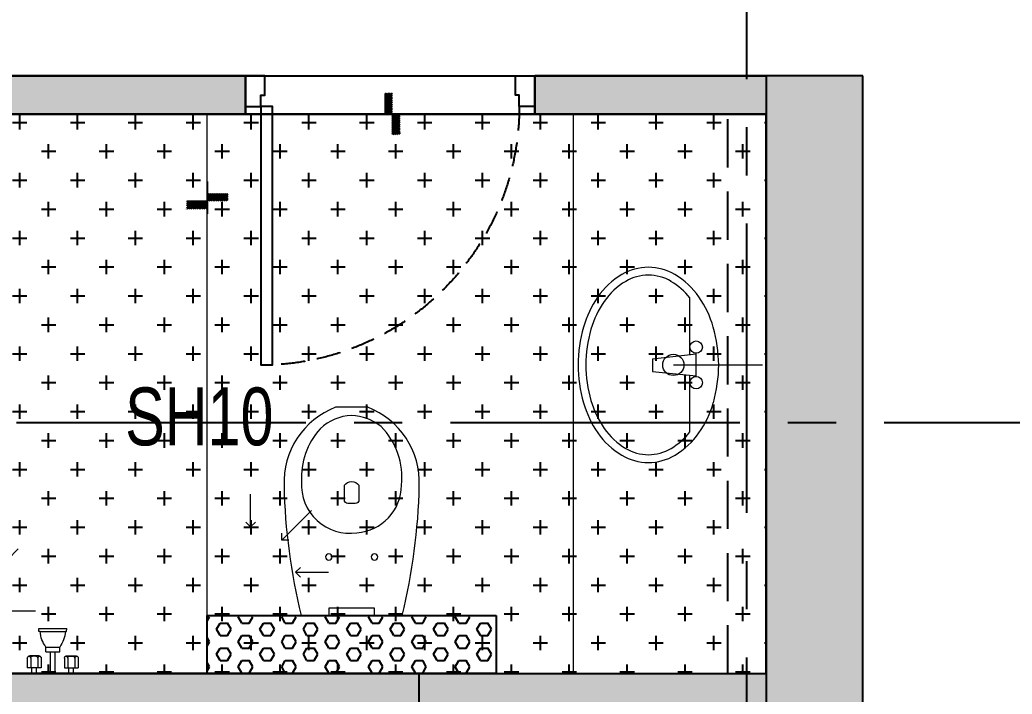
# Model space of a CAD drawing. Header units: millimetres. Extents: x 1066295 to 1300022, y -5734212 to -5454663.
# Drawn here: x 1199012 to 1201585, y -5710301 to -5708552 of the extents above; entities that cross this region are included whole.
import ezdxf

# ---------------------------------------------------------------- set-up
doc = ezdxf.new("R2010")
doc.units = ezdxf.units.MM
doc.header["$LTSCALE"] = 1000
doc.header["$MEASUREMENT"] = 0
for name, pattern in [('AUDIT_D_120904163729-0', [0]), ('T9_KEY PLAN(TYPICAL FLOOR)$0$2BHK-A - BACK$0$AUDIT_D_120904163729-0', [0]), ('T9_KEY PLAN(TYPICAL FLOOR)$0$2BHK-A - BACK$0$HIDDEN', [0.375, 0.25, -0.125]), ('T9_KEY PLAN(TYPICAL FLOOR)$0$T8_REFUGE COLUMNS$0$CENTER2', [1.125, 0.75, -0.125, 0.125, -0.125])]:
    doc.linetypes.add(name, pattern=pattern)
doc.layers.get('0').update_dxf_attribs({"linetype": 'AUDIT_D_120904163729-0'})
for name, color, linetype in [('T9_KEY PLAN(TYPICAL FLOOR)$0$2BHK-A - BACK$0$A-DOOR-FULL', 2, 'Continuous'), ('T9_KEY PLAN(TYPICAL FLOOR)$0$2BHK-A - BACK$0$A-HATCH -160', 251, 'T9_KEY PLAN(TYPICAL FLOOR)$0$2BHK-A - BACK$0$AUDIT_D_120904163729-0'), ('T9_KEY PLAN(TYPICAL FLOOR)$0$2BHK-A - BACK$0$a-tile drop', 3, 'Continuous'), ('T9_KEY PLAN(TYPICAL FLOOR)$0$2BHK-A - BACK$0$A-TOI SUNK 50MM', 8, 'Continuous'), ('T9_KEY PLAN(TYPICAL FLOOR)$0$2BHK-A - BACK$0$APT PLANS-typ$0$TILEDROP', 3, 'Continuous'), ('T9_KEY PLAN(TYPICAL FLOOR)$0$2BHK-A - BACK$0$LEDGE WALL', 5, 'Continuous'), ('T9_KEY PLAN(TYPICAL FLOOR)$0$T8_REFUGE COLUMNS$0$A-CENTERLINE', 193, 'T9_KEY PLAN(TYPICAL FLOOR)$0$T8_REFUGE COLUMNS$0$CENTER2'), ('T9_KEY PLAN(TYPICAL FLOOR)$0$T8_REFUGE COLUMNS$0$A-RCC COLS', 3, 'Continuous'), ('T9_KEY PLAN(TYPICAL FLOOR)$0$T8_TYPICAL COLUMNS$0$A-RCC COLS', 3, 'Continuous')]:
    doc.layers.add(name, color=color, linetype=linetype)
for name, color, linetype, lineweight in [('T9_KEY PLAN(TYPICAL FLOOR)$0$2BHK-A - BACK$0$a-TOI-fixtures', 251, 'Continuous', 0), ('T9_KEY PLAN(TYPICAL FLOOR)$0$2BHK-A - BACK$0$A-WALL- 160', 6, 'Continuous', 30), ('T9_KEY PLAN(TYPICAL FLOOR)$0$T8(T9 IS SIMILAR) - DIMENSION & TEXTING$0$T8 - TYPICAL FLOOR CORE$0$a-Text', 4, 'Continuous', 0), ('T9_KEY PLAN(TYPICAL FLOOR)$0$T8(T9 IS SIMILAR)$0$D&W', 8, 'Continuous', 25)]:
    doc.layers.add(name, color=color, linetype=linetype, lineweight=lineweight)
doc.layers.add('T9_KEY PLAN(TYPICAL FLOOR)$0$T8_REFUGE COLUMNS$0$COL-HATCH', color=7, linetype='Continuous', lineweight=25, true_color=0xa3a3a3)
doc.layers.add('T9_KEY PLAN(TYPICAL FLOOR)$0$T8_TYPICAL COLUMNS$0$$0$COL-HATCH', color=7, linetype='Continuous', lineweight=25, true_color=0xa3a3a3)
doc.styles.add('T9_KEY PLAN(TYPICAL FLOOR)$0$2BHK-A - BACK$0$Romans 1', font='romans.shx', dxfattribs={"height": 100})
doc.styles.add('T9_KEY PLAN(TYPICAL FLOOR)$0$T8(T9 IS SIMILAR) - DIMENSION & TEXTING$0$T8 - TYPICAL FLOOR CORE$0$ARIAL ARROW', font='swisscl.ttf')
doc.dimstyles.new('T9_KEY PLAN(TYPICAL FLOOR)$0$2BHK-A - BACK$0$ALPINE S', dxfattribs={"dimscale": 0, "dimtxt": 100, "dimasz": 75, "dimexe": 0, "dimexo": 0, "dimgap": 75, "dimtad": 1, "dimdec": 0, "dimzin": 0, "dimdsep": 46, "dimtxsty": 'T9_KEY PLAN(TYPICAL FLOOR)$0$2BHK-A - BACK$0$Romans 1', "dimblk": 'T9_KEY PLAN(TYPICAL FLOOR)$0$2BHK-A - BACK$0$_ArchTick', "dimcen": 0.09, "dimclrd": 256, "dimclre": 256, "dimclrt": 7, "dimadec": 0, "dimazin": 0, "dimtfac": 1, "dimtdec": 0, "dimtofl": 0, "dimtmove": 1, "dimatfit": 0, "dimldrblk": 'T9_KEY PLAN(TYPICAL FLOOR)$0$2BHK-A - BACK$0$_Open90', "dimfxl": 1, "dimtolj": 1, "dimtzin": 0, "dimarcsym": 0})

# ---------------------------------------------------------------- blocks, each defined once
blk = doc.blocks.new('T9_KEY PLAN(TYPICAL FLOOR)$0$T8_REFUGE COLUMNS')
at = {"layer": 'T9_KEY PLAN(TYPICAL FLOOR)$0$T8_REFUGE COLUMNS$0$COL-HATCH', "linetype": 'ByBlock'}
h = blk.add_hatch(color=256, dxfattribs=at)
h.dxf.hatch_style = 1
h.paths.add_polyline_path([(1215902.1, -5706299.9), (1216152.1, -5706299.9), (1216152.1, -5708099.9), (1215902.1, -5708099.9)])
h.paths.add_polyline_path([(1215902.1, -5708099.9), (1213292.1, -5708099.9), (1213292.1, -5707849.9), (1215902.1, -5707849.9)])
h.paths.add_polyline_path([(1196642.1, -5706299.9), (1196392.1, -5706299.9), (1196392.1, -5708099.9), (1196642.1, -5708099.9)])
h.paths.add_polyline_path([(1215902.1, -5723474.9), (1216152.1, -5723474.9), (1216152.1, -5721674.9), (1215902.1, -5721674.9)])
h.paths.add_polyline_path([(1215902.1, -5721924.9), (1213292.1, -5721924.9), (1213292.1, -5721674.9), (1215902.1, -5721674.9)])
h.paths.add_polyline_path([(1196642.1, -5723474.9), (1196392.1, -5723474.9), (1196392.1, -5721674.9), (1196642.1, -5721674.9)])
h.paths.add_polyline_path([(1198957.1, -5709939.9), (1199207.1, -5709939.9), (1199207.1, -5714149.9), (1198957.1, -5714149.9)])
h.paths.add_polyline_path([(1197682.1, -5711799.9), (1197432.1, -5711799.9), (1197432.1, -5709939.9), (1197682.1, -5709939.9)])
h.paths.add_polyline_path([(1184832.1, -5718799.9), (1185182.1, -5718799.9), (1185182.1, -5709299.9), (1184832.1, -5709299.9)])
h.paths.add_polyline_path([(1194132.1, -5714149.9), (1193882.1, -5714149.9), (1193882.1, -5709939.9), (1194132.1, -5709939.9)])
h.paths.add_polyline_path([(1189932.1, -5714149.9), (1190232.1, -5714149.9), (1190232.1, -5709914.9), (1189932.1, -5709914.9)])
h.paths.add_polyline_path([(1189932.1, -5719684.9), (1190232.1, -5719684.9), (1190232.1, -5715449.9), (1189932.1, -5715449.9)])
h.paths.add_polyline_path([(1194182.1, -5719609.9), (1193882.1, -5719609.9), (1193882.1, -5717174.9), (1194182.1, -5717174.9)])
h.paths.add_polyline_path([(1215612.1, -5719609.9), (1215862.1, -5719609.9), (1215862.1, -5715374.9), (1215612.1, -5715374.9)])
h.paths.add_polyline_path([(1210702.1, -5711724.9), (1207452.1, -5711724.9), (1207452.1, -5711474.9), (1210702.1, -5711474.9)])
h.paths.add_polyline_path([(1210702.1, -5713624.9), (1207452.1, -5713624.9), (1207452.1, -5713874.9), (1210702.1, -5713874.9)])
h.paths.add_polyline_path([(1210952.1, -5711474.9), (1210702.1, -5711474.9), (1210702.1, -5713874.9), (1210952.1, -5713874.9)])
h.paths.add_polyline_path([(1202442.1, -5712799.9), (1202692.1, -5712799.9), (1202692.1, -5710799.9), (1202442.1, -5710799.9)], flags=17)
h.paths.add_polyline_path([(1196682.1, -5715374.9), (1196932.1, -5715374.9), (1196932.1, -5719609.9), (1196682.1, -5719609.9)])
h.paths.add_polyline_path([(1210052.1, -5727009.9), (1209752.1, -5727009.9), (1209752.1, -5724474.9), (1210052.1, -5724474.9)])
h.paths.add_polyline_path([(1202492.1, -5727009.9), (1202792.1, -5727009.9), (1202792.1, -5724474.9), (1202492.1, -5724474.9)])
h.paths.add_polyline_path([(1199382.1, -5726829.9), (1199132.1, -5726829.9), (1199132.1, -5724474.9), (1199382.1, -5724474.9)])
h.paths.add_polyline_path([(1195392.1, -5726519.9), (1195742.1, -5726519.9), (1195742.1, -5724724.9), (1195392.1, -5724724.9)])
h.paths.add_polyline_path([(1195742.1, -5724124.9), (1195392.1, -5724124.9), (1195392.1, -5723274.9), (1195742.1, -5723274.9)])
h.paths.add_polyline_path([(1217152.1, -5726519.9), (1216802.1, -5726519.9), (1216802.1, -5724724.9), (1217152.1, -5724724.9)])
h.paths.add_polyline_path([(1216802.1, -5724124.9), (1217152.1, -5724124.9), (1217152.1, -5723274.9), (1216802.1, -5723274.9)])
h.paths.add_polyline_path([(1213162.1, -5726829.9), (1213412.1, -5726829.9), (1213412.1, -5724474.9), (1213162.1, -5724474.9)])
h.paths.add_polyline_path([(1209602.1, -5723474.9), (1209852.1, -5723474.9), (1209852.1, -5721674.9), (1209602.1, -5721674.9)])
h.paths.add_polyline_path([(1212262.1, -5721674.9), (1210752.1, -5721674.9), (1210752.1, -5721924.9), (1212262.1, -5721924.9)])
h.paths.add_polyline_path([(1212742.1, -5719224.9), (1207452.1, -5719224.9), (1207452.1, -5718974.9), (1212742.1, -5718974.9)])
h.paths.add_polyline_path([(1214067.1, -5718349.9), (1213817.1, -5718349.9), (1213817.1, -5716424.9), (1214067.1, -5716424.9)])
h.paths.add_polyline_path([(1213587.1, -5709939.9), (1213337.1, -5709939.9), (1213337.1, -5714149.9), (1213587.1, -5714149.9)])
h.paths.add_polyline_path([(1214862.1, -5711799.9), (1215112.1, -5711799.9), (1215112.1, -5709939.9), (1214862.1, -5709939.9)])
h.paths.add_polyline_path([(1227712.1, -5718799.9), (1227362.1, -5718799.9), (1227362.1, -5709299.9), (1227712.1, -5709299.9)])
h.paths.add_polyline_path([(1218412.1, -5714149.9), (1218662.1, -5714149.9), (1218662.1, -5709939.9), (1218412.1, -5709939.9)])
h.paths.add_polyline_path([(1222612.1, -5714149.9), (1222312.1, -5714149.9), (1222312.1, -5709914.9), (1222612.1, -5709914.9)])
h.paths.add_polyline_path([(1222612.1, -5719684.9), (1222312.1, -5719684.9), (1222312.1, -5715449.9), (1222612.1, -5715449.9)])
h.paths.add_polyline_path([(1218362.1, -5719609.9), (1218662.1, -5719609.9), (1218662.1, -5717174.9), (1218362.1, -5717174.9)])
h.paths.add_polyline_path([(1202742.1, -5716974.9), (1202992.1, -5716974.9), (1202992.1, -5718974.9), (1202742.1, -5718974.9)])
h.paths.add_polyline_path([(1204842.1, -5716974.9), (1205092.1, -5716974.9), (1205092.1, -5718974.9), (1204842.1, -5718974.9)])
h.paths.add_polyline_path([(1217152.1, -5701889.9), (1216802.1, -5701889.9), (1216802.1, -5705049.9), (1217152.1, -5705049.9)])
h.paths.add_polyline_path([(1216802.1, -5705649.9), (1217152.1, -5705649.9), (1217152.1, -5706499.9), (1216802.1, -5706499.9)])
h.paths.add_polyline_path([(1213162.1, -5701089.9), (1213412.1, -5701089.9), (1213412.1, -5705299.9), (1213162.1, -5705299.9)])
h.paths.add_polyline_path([(1210052.1, -5701089.9), (1209752.1, -5701089.9), (1209752.1, -5705299.9), (1210052.1, -5705299.9)])
h.paths.add_polyline_path([(1209602.1, -5706299.9), (1209852.1, -5706299.9), (1209852.1, -5708099.9), (1209602.1, -5708099.9)])
h.paths.add_polyline_path([(1212262.1, -5708099.9), (1210752.1, -5708099.9), (1210752.1, -5707849.9), (1212262.1, -5707849.9)])
h.paths.add_polyline_path([(1195392.1, -5701889.9), (1195742.1, -5701889.9), (1195742.1, -5705049.9), (1195392.1, -5705049.9)])
h.paths.add_polyline_path([(1195742.1, -5705649.9), (1195392.1, -5705649.9), (1195392.1, -5706499.9), (1195742.1, -5706499.9)])
h.paths.add_polyline_path([(1199382.1, -5701089.9), (1199132.1, -5701089.9), (1199132.1, -5705299.9), (1199382.1, -5705299.9)])
h.paths.add_polyline_path([(1202492.1, -5701089.9), (1202792.1, -5701089.9), (1202792.1, -5705299.9), (1202492.1, -5705299.9)])
h.paths.add_polyline_path([(1202942.1, -5706299.9), (1202692.1, -5706299.9), (1202692.1, -5708099.9), (1202942.1, -5708099.9)])
h.paths.add_polyline_path([(1200282, -5708099.9), (1201792, -5708099.9), (1201792, -5707849.9), (1200282, -5707849.9)])
h.paths.add_polyline_path([(1207452.1, -5710799.9), (1211787.1, -5710799.9), (1211787.1, -5710549.9), (1207452.1, -5710549.9)])
h.paths.add_polyline_path([(1200042.1, -5713849.9), (1200042.1, -5710549.9), (1205092.1, -5710549.9), (1205092.1, -5712999.9), (1204842.1, -5712999.9), (1204842, -5710799.9), (1200292.1, -5710799.9), (1200292.1, -5713849.9)])
h.paths.add_polyline_path([(1198907.1, -5719224.9), (1205092.1, -5719224.9), (1205092.1, -5718974.9), (1198907.1, -5718974.9)])
h.paths.add_polyline_path([(1202942.1, -5723474.9), (1202692.1, -5723474.9), (1202692.1, -5721674.9), (1202942.1, -5721674.9)])
h.paths.add_polyline_path([(1200282.1, -5721674.9), (1201792.1, -5721674.9), (1201792.1, -5721924.9), (1200282.1, -5721924.9)])
h.paths.add_polyline_path([(1196932.1, -5715624.9), (1203832.1, -5715624.9), (1203832.1, -5715374.9), (1196932.1, -5715374.9)])
h.paths.add_polyline_path([(1215612.1, -5715624.9), (1207452.1, -5715624.9), (1207452.1, -5715374.9), (1215612.1, -5715374.9)])
h.paths.add_polyline_path([(1196642.1, -5721924.9), (1199252.1, -5721924.9), (1199252.1, -5721674.9), (1196642.1, -5721674.9)])
h.paths.add_polyline_path([(1196642.1, -5708099.9), (1199252.1, -5708099.9), (1199252.1, -5707849.9), (1196642.1, -5707849.9)])
h.paths.add_polyline_path([(1198007.1, -5718974.9), (1196932.1, -5718974.9), (1196932.1, -5719224.9), (1198007.1, -5719224.9)])
at = {"layer": 'T9_KEY PLAN(TYPICAL FLOOR)$0$T8_REFUGE COLUMNS$0$A-CENTERLINE'}
for p, q in [((1202642.1, -5728808.5), (1202642.1, -5698573.6)), ((1217248.2, -5707199.9), (1182156.9, -5707199.9))]:
    blk.add_line(p, q, dxfattribs=at)
at = {"layer": 'T9_KEY PLAN(TYPICAL FLOOR)$0$T8_REFUGE COLUMNS$0$A-RCC COLS', "linetype": 'ByBlock'}
for points in [[(1202942.1, -5706299.9), (1202692.1, -5706299.9), (1202692.1, -5708099.9), (1202942.1, -5708099.9)], [(1200282, -5708099.9), (1201792, -5708099.9), (1201792, -5707849.9), (1200282, -5707849.9)]]:
    blk.add_lwpolyline(points, close=True, dxfattribs=at)
blk = doc.blocks.new('T9_KEY PLAN(TYPICAL FLOOR)$0$T8_TYPICAL COLUMNS')
at = {"layer": 'T9_KEY PLAN(TYPICAL FLOOR)$0$T8_TYPICAL COLUMNS$0$$0$COL-HATCH', "linetype": 'ByBlock'}
h = blk.add_hatch(color=256, dxfattribs=at)
h.dxf.hatch_style = 1
h.paths.add_polyline_path([(1200282.2, -5707850.3), (1202692.3, -5707850.3), (1202692.3, -5708100.3), (1200282.2, -5708100.3)])
h.paths.add_polyline_path([(1209852.3, -5708100.3), (1212262.3, -5708100.3), (1212262.3, -5707850.3), (1209852.3, -5707850.3)])
at = {"layer": 'T9_KEY PLAN(TYPICAL FLOOR)$0$T8_TYPICAL COLUMNS$0$A-RCC COLS', "linetype": 'ByBlock'}
blk.add_lwpolyline([(1200282.2, -5707850.3), (1202692.3, -5707850.3), (1202692.3, -5708100.3), (1200282.2, -5708100.3)], close=True, dxfattribs=at)
blk.add_blockref('T9_KEY PLAN(TYPICAL FLOOR)$0$T8_REFUGE COLUMNS', (0, 0), dxfattribs=at)
blk = doc.blocks.new('T9_KEY PLAN(TYPICAL FLOOR)$0$2BHK-A - BACK$0$EWC 1-flat-3')
at = {"color": 0, "linetype": 'ByBlock', "ltscale": 1.5}
blk.add_line((130.9, 0), (-130.9, 0), dxfattribs=at)
for points in [[(-130.9, 0, -0.055103), (-175.3, 336.2, -0.321827), (-41.6, 540), (41.6, 540, -0.321827), (175.3, 336.2, -0.055103), (130.9, 0, -27.681239)], [(-13.2, 214.3, -0.391448), (-129.3, 337.7, -0.224585), (-76.1, 489.9, -0.160675), (0, 518.7, -0.183016), (81.6, 484.1, -0.201424), (130, 346.4, -0.474507), (-13.2, 214.3, -2.927417)], [(-9.5, 290.2), (9.5, 290.2, 0.414214), (18.9, 299.7), (18.9, 337.6, 0.5), (-18.9, 337.6), (-18.9, 299.7, 0.414214), (-9.5, 290.2, 0.530498)]]:
    blk.add_lwpolyline(points, format="xyb", dxfattribs=at)
at = {"color": 0, "linetype": 'ByBlock'}
blk.add_lwpolyline([(-59.2, 0), (-59.2, 18.9), (59.2, 18.9), (59.2, 0)], close=True, dxfattribs=at)
at = {"color": 0, "linetype": 'ByBlock', "ltscale": 1.5}
for centre in [(-59.2, 151.6), (59.2, 151.6)]:
    blk.add_circle(centre, 8.31, dxfattribs=at)
blk = doc.blocks.new('*U2389')
for points in [[(0, 0), (0, 670), (30, 670), (30, 0)], [(-40, 0), (0, 0), (0, -30), (10, -30), (10, -80), (-40, -80)], [(710, 0), (670, 0), (670, -30), (660, -30), (660, -80), (710, -80)]]:
    blk.add_lwpolyline(points, close=True)
at = {"color": 0, "linetype": 'ByBlock', "ltscale": 0.25}
blk.add_arc((-1, -0.4), 671, 0.0347, 87.627, dxfattribs=at)
blk = doc.blocks.new('T9_KEY PLAN(TYPICAL FLOOR)$0$2BHK-A - BACK$0$TILE DROP -x')
at = {"layer": 'T9_KEY PLAN(TYPICAL FLOOR)$0$2BHK-A - BACK$0$APT PLANS-typ$0$TILEDROP'}
h = blk.add_hatch(dxfattribs=at)
h.set_pattern_fill('ACET-2D-ANSI31', color=8, scale=27, angle=90, style=0)
h.set_pattern_definition([(135, (583590.9237, -2384968.1492), (-2.3864853865, -2.3864853865), [])])
h.paths.add_polyline_path([(-58303, -19205.9), (-58303, -19151.2), (-58284.2, -19151.2), (-58284.2, -19205.9)])
edge = h.paths.add_edge_path()
edge.add_line((-58303, -19258.5), (-58323.9, -19258.5))
edge.add_line((-58303, -19205.9), (-58303, -19258.5))
edge.add_line((-58323.7, -19205.9), (-58303, -19205.9))
edge.add_line((-58323.7, -19258.5), (-58323.7, -19205.9))
at = {"layer": 'T9_KEY PLAN(TYPICAL FLOOR)$0$2BHK-A - BACK$0$APT PLANS-typ$0$TILEDROP', "color": 1}
blk.add_line((-58252, -19205.9), (-58336, -19205.9), dxfattribs=at)
at = {"layer": 'T9_KEY PLAN(TYPICAL FLOOR)$0$2BHK-A - BACK$0$APT PLANS-typ$0$TILEDROP', "color": 20, "const_width": 3}
for points in [[(-58284.2, -19205.9), (-58284.2, -19151.2)], [(-58303, -19258.5), (-58303, -19205.9)], [(-58303, -19205.9), (-58284.2, -19205.9)]]:
    blk.add_lwpolyline(points, dxfattribs=at)
blk = doc.blocks.new('T9_KEY PLAN(TYPICAL FLOOR)$0$2BHK-A - BACK$0$WB1')
at = {"color": 0, "linetype": 'ByBlock', "ltscale": 1000}
for p, q in [((190074.4, -1779394.5), (190063, -1779507.9)), ((190106.8, -1779394.5), (190119.9, -1779507.9)), ((189917.5, -1779491.7), (190064.6, -1779491.7)), ((190061.5, -1779507.9), (190121.4, -1779507.9)), ((190118, -1779491.7), (190265.4, -1779491.7))]:
    blk.add_line(p, q, dxfattribs=at)
at = {"color": 0, "linetype": 'ByBlock'}
blk.add_line((190106.8, -1779394.5), (190074.4, -1779394.5), dxfattribs=at)
for centre, major_axis, start_param, end_param in [((190091.4, -1779555.7), (-92.6, 341.5), 6.018375, 6.298924), ((190091.4, -1779555.7), (-92.6, 341.5), 5.737826, 6.018375), ((190067.1, -1779471.3), (-69.6, 256.7), 0.015739, 0.342992), ((190091.4, -1779555.7), (-87.3, 322), 6.018375, 6.298924), ((190091.4, -1779555.7), (-87.3, 322), 5.737826, 6.018375), ((190115.8, -1779471.3), (-69.6, 256.7), 5.410573, 5.737826), ((190030, -1779417.8), (-52.6, 193.9), 0.342992, 0.768932), ((190067.1, -1779471.3), (-64.3, 237.2), 0.015739, 0.342992), ((190115.8, -1779471.3), (-64.3, 237.2), 5.410573, 5.737826), ((190152.9, -1779417.8), (-52.6, 193.9), 4.984633, 5.410573), ((190030, -1779417.8), (-47.3, 174.4), 0.342992, 0.768932), ((190152.9, -1779417.8), (-47.3, 174.4), 4.984633, 5.410573), ((189973.2, -1779384.1), (-35.3, 130.2), 0.768932, 1.305986), ((189973.2, -1779384.1), (-30, 110.7), 0.768932, 1.305986), ((190209.6, -1779384.1), (-30, 110.7), 4.447579, 4.984633), ((190209.6, -1779384.1), (-35.3, 130.2), 4.447579, 4.984633), ((189973.2, -1779384.1), (-35.3, 130.2), 1.305986, 1.84304), ((189973.2, -1779384.1), (-30, 110.7), 1.305986, 1.84304), ((190209.6, -1779384.1), (-30, 110.7), 3.910525, 4.447579), ((190209.6, -1779384.1), (-35.3, 130.2), 3.910525, 4.447579), ((190030, -1779350.3), (-52.6, 193.9), 1.84304, 2.268981), ((190030, -1779350.3), (-47.3, 174.4), 1.84304, 2.20494), ((190152.9, -1779350.3), (-47.3, 174.4), 3.548625, 3.910525), ((190152.9, -1779350.3), (-52.6, 193.9), 3.484585, 3.910525), ((190045.3, -1779507.9), (-4.2, 15.6), 6.018375, 12.30156), ((190137.6, -1779507.9), (-4.2, 15.6), 6.018375, 12.30156), ((190067.1, -1779296.9), (-69.6, 256.7), 2.268981, 2.596234), ((190115.8, -1779296.9), (-69.6, 256.7), 3.157331, 3.484585), ((190091.4, -1779212.5), (-92.6, 341.5), 2.596234, 2.876783), ((190091.4, -1779212.5), (-92.6, 341.5), 2.876783, 3.157331)]:
    blk.add_ellipse(centre, major_axis=major_axis, ratio=1, start_param=start_param, end_param=end_param, dxfattribs=at)
blk = doc.blocks.new('T9_KEY PLAN(TYPICAL FLOOR)$0$2BHK-A - BACK$0$_ArchTick')
at = {"color": 0, "linetype": 'ByBlock', "const_width": 0.15}
blk.add_lwpolyline([(-0.5, -0.5), (0.5, 0.5)], dxfattribs=at)
blk = doc.blocks.new('T9_KEY PLAN(TYPICAL FLOOR)$0$2BHK-A - BACK$0$_Open90')
at = {"color": 0, "linetype": 'ByBlock', "lineweight": -2}
for p, q in [((0, 0), (-1, 0)), ((-0.5, 0.5), (0, 0)), ((0, 0), (-0.5, -0.5))]:
    blk.add_line(p, q, dxfattribs=at)
blk = doc.blocks.new('T9_KEY PLAN(TYPICAL FLOOR)$0$2BHK-A - BACK$0$SH-flat-2')
at = {"color": 0}
for p, q in [((0.1, 54), (14.6, 54)), ((14.6, 30), (14.7, 66)), ((39.8, 57.2), (14.6, 57.2)), ((39.9, 65.9), (14.7, 66)), ((44.6, 43), (44.6, 52.2)), ((45.9, 36.2), (45.9, 59)), ((0.1, 42), (14.6, 42)), ((39.7, 38.7), (14.5, 38.7)), ((39.8, 29.9), (14.6, 30)), ((43.4, 31.6), (44.7, 33.1)), ((108.4, -32.8), (108.5, 32.4)), ((108.5, 35.8), (116.3, 35.8)), ((108.5, 32.4), (108.5, 35.8)), ((116.2, -36.2), (116.3, 35.8)), ((0, -6), (0, 6)), ((0, 6), (56.3, 5.9)), ((56.2, -18.1), (56.3, 17.9)), ((56.3, 17.9), (68.3, 17.9)), ((68.2, -18.1), (68.3, 17.9)), ((0, -6), (56.3, -6.1)), ((56.2, -18.1), (68.2, -18.1)), ((-0.1, -42), (14.4, -42)), ((14.5, -30), (14.4, -66)), ((39.6, -38.8), (14.4, -38.8)), ((39.7, -30.1), (14.5, -30)), ((43.3, -31.7), (44.6, -33.3)), ((44.4, -43.2), (44.4, -52.4)), ((45.7, -36.4), (45.7, -59.2)), ((108.4, -32.8), (108.4, -36.2)), ((108.4, -36.2), (116.2, -36.2)), ((-0.1, -54), (14.4, -54)), ((39.5, -57.3), (14.3, -57.3)), ((39.6, -66.1), (14.4, -66))]:
    blk.add_line(p, q, dxfattribs=at)
for centre, radius, start, end in [((39.8, 62), 4.8, 269.8776, 359.8776), ((39.8, 52.2), 4.8, 359.8776, 89.8776), ((39.9, 61.1), 4.8, 359.8776, 89.8776), ((41.1, 59), 4.8, 359.8776, 46.4449), ((39.8, 43.5), 4.8, 269.8776, 359.8776), ((39.7, 33.9), 4.8, 359.8776, 89.8776), ((39.8, 34.7), 4.8, 269.8776, 359.8776), ((41.1, 36.2), 4.8, 319.2258, 359.8776), ((114.8, -47.9), 80.5, 94.4595, 125.2375), ((115, 47.4), 80.5, 234.5177, 265.2957), ((39.6, -34), 4.8, 269.8776, 359.8776), ((39.6, -43.6), 4.8, 359.8776, 89.8776), ((39.7, -34.9), 4.8, 359.8776, 89.8776), ((40.9, -36.4), 4.8, 359.8776, 40.5294), ((39.5, -52.4), 4.8, 269.8776, 359.8776), ((39.5, -62.1), 4.8, 359.8776, 89.8776), ((39.6, -61.3), 4.8, 269.8776, 359.8776), ((40.9, -59.2), 4.8, 313.3103, 359.8776)]:
    blk.add_arc(centre, radius, start, end, dxfattribs=at)
blk = doc.blocks.new('T9_KEY PLAN(TYPICAL FLOOR)$0$2BHK-A - BACK$0$A$C1DA736AB')
at = {"color": 0, "linetype": 'ByBlock'}
for points in [[(117, 0.4, 0), (202.3, 0.4, 0)], [(81.7, -82.8, 0), (158.2, -159.9, 0)], [(0.4, -117, 0), (0.4, -202.3, 0)]]:
    blk.add_leader(points, dimstyle='T9_KEY PLAN(TYPICAL FLOOR)$0$2BHK-A - BACK$0$ALPINE S', override={"dimscale": 1, "dimasz": 25, "dimtad": 0, "dimfxl": 5, "dimtfill": 1, "dimarcsym": 1}, dxfattribs=at)
blk = doc.blocks.new('T9_KEY PLAN(TYPICAL FLOOR)')
at = {"layer": 'T9_KEY PLAN(TYPICAL FLOOR)$0$2BHK-A - BACK$0$A-HATCH -160', "linetype": 'ByBlock'}
h = blk.add_hatch(dxfattribs=at)
h.set_pattern_fill('ZIGZAG', color=8, scale=250)
h.set_pattern_definition([(0, (-0.22, 0.45), (31.25, 31.25), [31.25, -31.25]), (90, (31.03, 0.45), (-31.25, 31.25), [31.25, -31.25])])
h.paths.add_polyline_path([(1196642.1, -5706299.9), (1198342.2, -5706299.9), (1198342.2, -5706399.9), (1196642.1, -5706399.9)])
h.paths.add_polyline_path([(1199382.6, -5705299.9), (1199382.6, -5705199.9), (1201592.2, -5705199.9), (1201592.2, -5705299.9), (1200442.1, -5705299.9), (1200442.1, -5705399.9), (1200342.1, -5705399.9), (1200342.1, -5705299.9)])
h.paths.add_polyline_path([(1200442.1, -5706399.9), (1201341.8, -5706399.9), (1201341.8, -5706299.9), (1200442.1, -5706299.9)])
h.paths.add_polyline_path([(1202091.8, -5706299.9), (1202691.8, -5706299.9), (1202691.8, -5706399.9), (1202091.8, -5706399.9)])
h.paths.add_polyline_path([(1204892.1, -5708749.5), (1204992.1, -5708749.5), (1204992.1, -5707999.9), (1204892.1, -5707999.9)])
h.paths.add_polyline_path([(1204892.1, -5709649.5), (1204992.1, -5709649.5), (1204992.1, -5710549.5), (1204892.1, -5710549.5)])
h.paths.add_polyline_path([(1200142, -5708600.5), (1200257, -5708600.5), (1200257.1, -5708700.5), (1200042, -5708700.5), (1200042, -5708099.9), (1200142, -5708099.9)])
h.paths.add_polyline_path([(1202792.1, -5701189.9), (1203427.1, -5701189.9), (1203427.1, -5701089.9), (1202792.1, -5701089.9)])
h = blk.add_hatch(dxfattribs=at)
h.set_pattern_fill('HEX', color=8, scale=150)
h.paths.add_polyline_path([(1201792.1, -5707850.3), (1201992.1, -5707850.3), (1201992.1, -5707699.6), (1201242.1, -5707699.6), (1201242.1, -5707849.9), (1201792.1, -5707849.9)])
at = {"layer": 'T9_KEY PLAN(TYPICAL FLOOR)$0$2BHK-A - BACK$0$A-TOI SUNK 50MM'}
h = blk.add_hatch(dxfattribs=at)
h.set_pattern_fill('CROSS', color=8, scale=300, style=0)
h.set_pattern_definition([(0, (54492.616, 14881.46), (75, 75), [37.5, -112.5]), (90, (54511.366, 14862.71), (-75, 75), [37.5, -112.5])])
h.paths.add_polyline_path([(1196642.1, -5706399.9), (1199092.2, -5706399.9), (1199092.2, -5707849.9), (1196642.1, -5707849.9)])
h.paths.add_polyline_path([(1202691.8, -5706399.9), (1200442.1, -5706399.9), (1200442.1, -5707850.3), (1202692.3, -5707850.3)])
at = {"layer": 'T9_KEY PLAN(TYPICAL FLOOR)$0$2BHK-A - BACK$0$A-TOI SUNK 50MM', "color": 8}
for p, q in [((1201341.8, -5706299.9), (1202091.8, -5706299.9)), ((1201341.8, -5706399.9), (1202091.8, -5706399.9))]:
    blk.add_line(p, q, dxfattribs=at)
blk.add_lwpolyline([(1202691.8, -5706399.9), (1200442.1, -5706399.9), (1200442.1, -5707850.3), (1202692.3, -5707850.3)], close=True, dxfattribs=at)
at = {"layer": 'T9_KEY PLAN(TYPICAL FLOOR)$0$2BHK-A - BACK$0$a-TOI-fixtures', "color": 8}
for p, q in [((1201341.8, -5706299.9), (1202091.8, -5706299.9)), ((1201242.1, -5707799.6), (1201242.1, -5706399.9)), ((1201341.8, -5706399.9), (1202091.8, -5706399.9)), ((1202191.5, -5706399.9), (1202191.5, -5707850.3))]:
    blk.add_line(p, q, dxfattribs=at)
at = {"layer": 'T9_KEY PLAN(TYPICAL FLOOR)$0$2BHK-A - BACK$0$a-TOI-fixtures', "color": 8, "extrusion": (-3.53358e-09, -2.53027e-07, 1)}
blk.add_line((1202451.2, -5707049.9), (1202682.8, -5707049.8, 0), dxfattribs=at)
blk.add_circle((1202451.2, -5707049.9, 1.4), 27.5, dxfattribs=at)
at = {"layer": 'T9_KEY PLAN(TYPICAL FLOOR)$0$2BHK-A - BACK$0$A-WALL- 160', "color": 8, "linetype": 'ByBlock'}
for p, q in [((1200282.1, -5706299.9), (1201341.8, -5706299.9)), ((1201341.8, -5706299.9), (1201341.8, -5706399.9)), ((1202091.8, -5706299.9), (1202691.8, -5706299.9)), ((1202091.8, -5706299.9), (1202091.8, -5706399.9)), ((1200442.1, -5706399.9), (1201341.8, -5706399.9)), ((1202091.8, -5706399.9), (1202691.8, -5706399.9))]:
    blk.add_line(p, q, dxfattribs=at)
at = {"layer": 'T9_KEY PLAN(TYPICAL FLOOR)$0$2BHK-A - BACK$0$LEDGE WALL', "color": 8, "linetype": 'T9_KEY PLAN(TYPICAL FLOOR)$0$2BHK-A - BACK$0$HIDDEN', "ltscale": 0.5}
blk.add_line((1202592.3, -5707850.3), (1202592.3, -5706399.9), dxfattribs=at)
at = {"layer": 'T9_KEY PLAN(TYPICAL FLOOR)$0$2BHK-A - BACK$0$LEDGE WALL', "color": 8}
blk.add_lwpolyline([(1201992.1, -5707699.6), (1201992.1, -5707850.3), (1201242.1, -5707849.9), (1201242.1, -5707699.6)], close=True, dxfattribs=at)
at = {"layer": 'T9_KEY PLAN(TYPICAL FLOOR)$0$2BHK-A - BACK$0$A-DOOR-FULL', "color": 8, "linetype": 'T9_KEY PLAN(TYPICAL FLOOR)$0$2BHK-A - BACK$0$HIDDEN', "xscale": -1, "rotation": 180}
blk.add_blockref('*U2389', (1201381.8, -5706379.9), dxfattribs=at)
at = {"layer": 'T9_KEY PLAN(TYPICAL FLOOR)$0$2BHK-A - BACK$0$a-tile drop', "color": 8}
for p, xscale, rotation in [((1143419.4, -5687194.3), -1, 0.0003204097976449926), ((1220447.6, -5648321.8), -0.9999999999999999, 270.0003204097974)]:
    blk.add_blockref('T9_KEY PLAN(TYPICAL FLOOR)$0$2BHK-A - BACK$0$TILE DROP -x', p, dxfattribs=dict(at, xscale=xscale, rotation=rotation))
at = {"layer": 'T9_KEY PLAN(TYPICAL FLOOR)$0$2BHK-A - BACK$0$a-TOI-fixtures', "color": 8, "rotation": 90.00828808660648}
blk.add_blockref('T9_KEY PLAN(TYPICAL FLOOR)$0$2BHK-A - BACK$0$WB1', (-576970.1, -5897398.7, 0), dxfattribs=at)
at = {"layer": 'T9_KEY PLAN(TYPICAL FLOOR)$0$2BHK-A - BACK$0$a-TOI-fixtures', "color": 8, "extrusion": (0, 0, -1), "zscale": -1}
blk.add_blockref('T9_KEY PLAN(TYPICAL FLOOR)$0$2BHK-A - BACK$0$EWC 1-flat-3', (-1201617.1, -5707699.6), dxfattribs=at)
at = {"layer": 'T9_KEY PLAN(TYPICAL FLOOR)$0$2BHK-A - BACK$0$a-TOI-fixtures', "color": 8, "xscale": -1}
for name, p, rotation in [('T9_KEY PLAN(TYPICAL FLOOR)$0$2BHK-A - BACK$0$A$C1DA736AB', (1201354.6, -5707587.1), 180), ('T9_KEY PLAN(TYPICAL FLOOR)$0$2BHK-A - BACK$0$A$C1DA736AB', (1200594.6, -5707687.1), 180), ('T9_KEY PLAN(TYPICAL FLOOR)$0$2BHK-A - BACK$0$SH-flat-2', (1200842.1, -5707849.9), 269.877592600283)]:
    blk.add_blockref(name, p, dxfattribs=dict(at, rotation=rotation))
at = {"layer": 'T9_KEY PLAN(TYPICAL FLOOR)$0$T8(T9 IS SIMILAR)$0$D&W', "color": 8, "linetype": 'ByBlock'}
blk.add_blockref('T9_KEY PLAN(TYPICAL FLOOR)$0$T8_TYPICAL COLUMNS', (0, 0), dxfattribs=at)
at = {"layer": 'T9_KEY PLAN(TYPICAL FLOOR)$0$T8(T9 IS SIMILAR) - DIMENSION & TEXTING$0$T8 - TYPICAL FLOOR CORE$0$a-Text', "color": 8, "linetype": 'ByBlock', "insert": (1201414.4, -5707260.6, 0), "char_height": 150, "width": 3499.366, "attachment_point": 9, "style": 'T9_KEY PLAN(TYPICAL FLOOR)$0$T8(T9 IS SIMILAR) - DIMENSION & TEXTING$0$T8 - TYPICAL FLOOR CORE$0$ARIAL ARROW'}
blk.add_mtext('SH10', dxfattribs=at)
blk = doc.blocks.new('T9_PROFILE SECTIONS')
at = {"linetype": 'ByBlock'}
blk.add_blockref('T9_KEY PLAN(TYPICAL FLOOR)', (0.1954, 0.8356), dxfattribs=at)

msp = doc.modelspace()

# ---------------------------------------------------------------- block references
at = {"linetype": 'ByBlock'}
msp.add_blockref('T9_PROFILE SECTIONS', (-1745.2, -2398.4, 0.4), dxfattribs=at)

doc.saveas('drawing.dxf')
